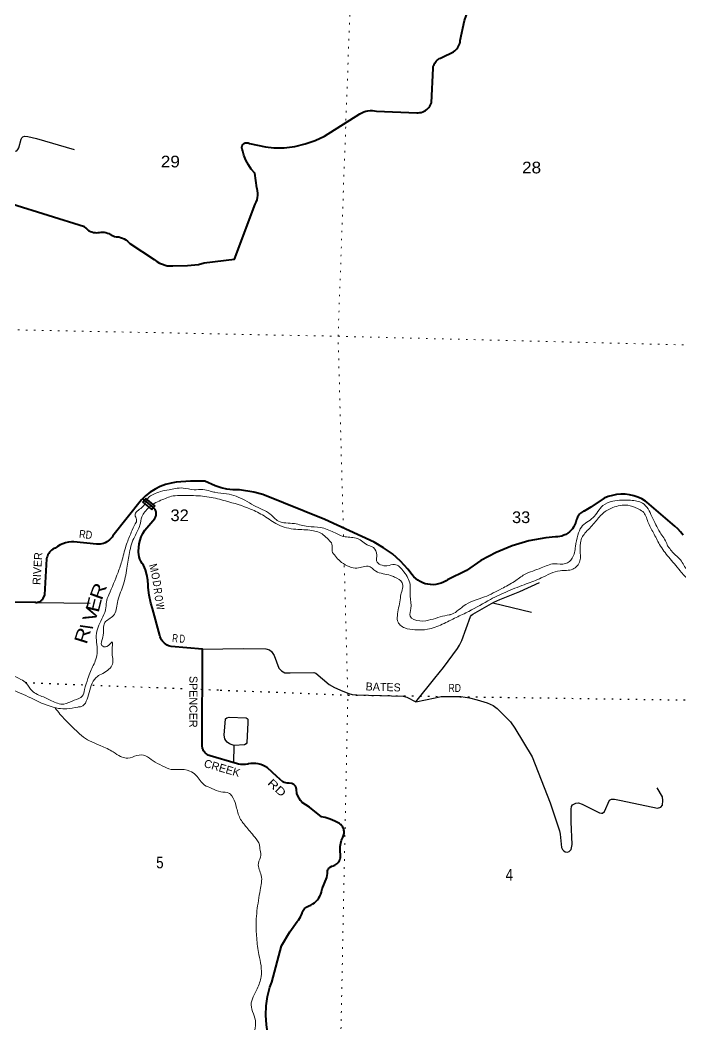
# Model space of a CAD drawing. Header units: feet. Extents: x -509309 to -252658, y -547785 to -360805.
# Drawn here: x -469185 to -459270, y -534916 to -519846 of the extents above; entities that cross this region are included whole.
import ezdxf

# ---------------------------------------------------------------- set-up
doc = ezdxf.new("R2010")
doc.units = ezdxf.units.FT
doc.header["$LTSCALE"] = 80
doc.linetypes.add('DOTTED', pattern=[1.5, 0.3, -1.2])
for name, color, linetype, lineweight in [('26', 7, 'Continuous', 40), ('27', 7, 'Continuous', 13), ('29', 7, 'Continuous', 25), ('39', 7, 'Continuous', 13), ('6', 7, 'DOTTED', 25), ('61', 7, 'Continuous', 13), ('7', 7, 'DOTTED', 13)]:
    doc.layers.add(name, color=color, linetype=linetype, lineweight=lineweight)
doc.layers.add('30', color=7, linetype='Continuous')
doc.layers.add('41', color=7, linetype='Continuous')

msp = doc.modelspace()

# ---------------------------------------------------------------- linework, layer by layer
at = {"layer": '26'}
for q in [(-467346, -527026.26), (-467182.91, -527160.94)]:
    msp.add_line((-467321.52, -527046.47), q, dxfattribs=at)
for points in [[(-464029.1, -521223.05), (-463997.83, -521212.67), (-463965.65, -521205.63), (-463932.92, -521201.98), (-463899.98, -521201.78), (-463867.2, -521205.02), (-463839.68, -521210.47), (-463234.91, -521236.35), (-463211.83, -521236.66), (-463188.85, -521234.55), (-463166.22, -521230.05), (-463144.17, -521223.22), (-463122.97, -521214.11), (-463102.83, -521202.84), (-463083.98, -521189.53), (-463066.62, -521174.31), (-463050.95, -521157.37), (-463037.14, -521138.88), (-463025.33, -521119.05), (-463015.67, -521098.1), (-463012.1, -521088.53), (-462989.09, -520567.86), (-462985.97, -520548.36), (-462980.83, -520529.3), (-462973.72, -520510.89), (-462964.73, -520493.31), (-462953.95, -520476.77), (-462941.49, -520461.45), (-462927.51, -520447.52), (-462912.15, -520435.12), (-462895.57, -520424.4), (-462877.97, -520415.46), (-462859.52, -520408.42), (-462856.15, -520407.37), (-462681.27, -520322.3), (-462662.74, -520308.79), (-462645.71, -520293.42), (-462630.39, -520276.36), (-462616.94, -520257.79), (-462605.5, -520237.91), (-462596.2, -520216.94), (-462589.15, -520195.12), (-462584.41, -520172.68), (-462582.09, -520150.78), (-462519.41, -519853.86), (-462465.12, -519714.66)], [(-468171.71, -522991.45), (-468151.53, -523004.52), (-468130.09, -523015.42), (-468107.63, -523024.01), (-468084.4, -523030.21), (-468060.65, -523033.94), (-468036.63, -523035.18), (-468012.62, -523033.89), (-467992.39, -523030.83), (-467968.91, -523027.69), (-467945.23, -523027.02), (-467921.61, -523028.83), (-467898.31, -523033.1), (-467875.58, -523039.78), (-467853.67, -523048.8), (-467832.83, -523060.06), (-467826.92, -523063.79), (-467807.83, -523074.77), (-467787.69, -523083.7), (-467766.73, -523090.48), (-467745.18, -523095.02), (-467723.27, -523097.29), (-467705.58, -523097.45), (-467676.91, -523104.79), (-467649.16, -523115.09), (-467622.64, -523128.24), (-467597.64, -523144.09), (-467574.44, -523162.46), (-467553.28, -523183.16), (-467540.07, -523198.59), (-467172.03, -523438.05), (-467134.17, -523465.78), (-467093.62, -523489.4), (-467050.83, -523508.65), (-467006.25, -523523.32), (-466978.18, -523530), (-466895.99, -523530.42), (-466673.27, -523524.97), (-466506.53, -523513.85), (-466425.59, -523488.17), (-465968.76, -523429.47), (-465656.34, -522606.55), (-465641.84, -522575.17), (-465630.69, -522542.44), (-465623.03, -522508.73), (-465618.93, -522474.41), (-465618.44, -522439.84), (-465621.57, -522405.41), (-465628.28, -522371.5), (-465631.22, -522360.66), (-465665.05, -522143.1), (-465716.04, -522082.01), (-465760.37, -522015.94), (-465797.54, -521945.59), (-465827.16, -521871.74), (-465844.78, -521809.69), (-465851.29, -521784.43), (-465856.69, -521759.69), (-465856.83, -521755.36), (-465856.28, -521747.87), (-465854.95, -521740.47), (-465852.85, -521733.25), (-465850.01, -521726.29), (-465846.46, -521719.67), (-465842.24, -521713.45), (-465837.39, -521707.71), (-465831.97, -521702.51), (-465826.03, -521697.9), (-465819.64, -521693.94), (-465812.88, -521690.66), (-465805.81, -521688.12), (-465798.51, -521686.32), (-465791.06, -521685.3), (-465783.55, -521685.06), (-465776.05, -521685.61), (-465768.66, -521686.94), (-465761.44, -521689.04), (-465754.48, -521691.88), (-465747.86, -521695.43), (-465744.46, -521697.61), (-465504, -521747.04), (-465379.4, -521762.53), (-465221.09, -521759.59), (-465063.95, -521740.12), (-464909.71, -521704.33), (-464760.06, -521652.61), (-464618.44, -521586.5), (-464087.53, -521253.28), (-464059.11, -521236.63), (-464029.1, -521223.05)], [(-468220.52, -522945.89), (-469310.83, -522606.13)], [(-468171.7, -522991.44), (-468173.97, -522988.82), (-468196.11, -522966.13), (-468220.51, -522945.87)], [(-462486, -528100.05), (-462773, -528242.05), (-462794.5, -528256.35), (-462830.01, -528275.82), (-462867.37, -528291.47), (-462906.15, -528303.13), (-462945.94, -528310.67), (-462986.3, -528314.01), (-463026.79, -528313.12), (-463066.97, -528307.99), (-463106.38, -528298.7), (-463144.62, -528285.33), (-463181.24, -528268.04), (-463215.86, -528247.02), (-463248.09, -528222.5), (-463277.57, -528194.74), (-463304, -528164.05), (-463366.84, -528082), (-463476.53, -527961.68), (-463598.19, -527853.48), (-463730.5, -527758.59), (-463872, -527678.05), (-464614, -527335.05), (-465541, -526961.05), (-465677.2, -526925.59), (-465892, -526889.05), (-465900.39, -526889.51), (-465991.31, -526889.26), (-466081.72, -526879.52), (-466170.6, -526860.38), (-466257, -526832.05), (-466414, -526763.05), (-466628.87, -526759.27), (-466845, -526778.05), (-466918.18, -526789.59), (-467002.18, -526811.34), (-467083.44, -526841.76), (-467161.08, -526880.51), (-467234.25, -526927.16), (-467302.13, -526981.2), (-467364, -527042.05), (-467795, -527582.05), (-467806.33, -527599.57), (-467822.92, -527620.65), (-467841.63, -527639.88), (-467862.24, -527657.05), (-467884.53, -527671.97), (-467908.27, -527684.48), (-467933.18, -527694.44), (-467958.99, -527701.74), (-467985.43, -527706.31), (-468012.19, -527708.08), (-468039, -527707.05), (-468381, -527673.05), (-468414.16, -527673.19), (-468458.4, -527677.44), (-468501.96, -527686.29), (-468544.35, -527699.65), (-468585.12, -527717.37), (-468623.81, -527739.24), (-468660, -527765.05), (-468674.81, -527771.98), (-468693.95, -527783.15), (-468711.81, -527796.27), (-468728.2, -527811.18), (-468742.94, -527827.72), (-468755.87, -527845.71), (-468766.85, -527864.96), (-468775.76, -527885.24), (-468782.5, -527906.35), (-468787, -527928.05), (-468819, -528468.05), (-468846, -528522.05), (-468850.12, -528530.8), (-468855.51, -528539.78), (-468861.81, -528548.14), (-468868.94, -528555.8), (-468876.84, -528562.68), (-468885.42, -528568.69), (-468894.58, -528573.77), (-468904.21, -528577.86), (-468914.22, -528580.93), (-468924.5, -528582.93), (-468934.93, -528583.85), (-468945.4, -528583.67), (-468955.8, -528582.4), (-468966, -528580.05), (-469978, -528569.05)], [(-459237.5, -527570.7), (-459274.62, -527522.17), (-459316.6, -527477.79), (-459363, -527438.05), (-459782, -527075.05), (-459802.07, -527060.94), (-459857.66, -527027.58), (-459916.43, -527000.21), (-459977.75, -526979.13), (-460040.93, -526964.58), (-460105.29, -526956.71), (-460170.11, -526955.61), (-460234.7, -526961.29), (-460298.34, -526973.7), (-460360.33, -526992.68), (-460420, -527018.05), (-460624, -527152.05), (-460722.25, -527209.63), (-460731.06, -527213.06), (-460747.67, -527221.09), (-460763.34, -527230.81), (-460777.91, -527242.12), (-460791.22, -527254.89), (-460803.12, -527268.98), (-460813.48, -527284.23), (-460822.19, -527300.49), (-460829.16, -527317.57), (-460834.3, -527335.28), (-460847, -527374.05), (-460853.14, -527393.21), (-460865.47, -527422.75), (-460880.82, -527450.84), (-460899.03, -527477.18), (-460919.89, -527501.46), (-460943.17, -527523.44), (-460968.62, -527542.86), (-460995.96, -527559.51), (-461024.89, -527573.21), (-461055.1, -527583.82), (-461086.25, -527591.2), (-461118, -527595.3), (-461150, -527596.05), (-461294.71, -527610.41), (-461550.92, -527657.17), (-461800.84, -527730.46), (-462041.73, -527829.47), (-462270.96, -527953.12), (-462486, -528100.05)], [(-466440.61, -530789.26), (-466446.22, -530773.93), (-466450.2, -530758.11), (-466452.5, -530741.95), (-466453.1, -530725.64), (-466453, -530722.05), (-466450, -529278.66), (-466918.1, -529242.5), (-466937.3, -529237.6), (-466959.24, -529229.68), (-466980.24, -529219.51), (-467000.05, -529207.2), (-467018.47, -529192.89), (-467035.29, -529176.73), (-467050.34, -529158.89), (-467063.43, -529139.59), (-467074.44, -529119.02), (-467083.23, -529097.41), (-467089.72, -529075.01), (-467200.39, -528670.71), (-467225.74, -528589.13), (-467250.76, -528472.57), (-467263.45, -528354.04), (-467263.62, -528322.64), (-467269.75, -528244.8), (-467283.99, -528168.03), (-467306.18, -528093.17), (-467336.07, -528021.04), (-467355.17, -527993.48), (-467372.45, -527962.21), (-467386.37, -527929.31), (-467396.77, -527895.12), (-467403.53, -527860.04), (-467406.6, -527824.45), (-467407.09, -527812.68), (-467405.88, -527756.88), (-467398.85, -527701.52), (-467386.07, -527647.2), (-467367.68, -527594.5), (-467343.88, -527544.02), (-467314.94, -527496.31), (-467165.51, -527320.25), (-467160.5, -527312.33), (-467154.42, -527300.47), (-467149.6, -527288.05), (-467146.11, -527275.19), (-467143.98, -527262.03), (-467143.24, -527248.73), (-467143.89, -527235.42), (-467145.94, -527222.25), (-467149.34, -527209.37), (-467154.08, -527196.91), (-467160.09, -527185.02), (-467167.31, -527173.82), (-467182.91, -527160.94)], [(-464375.46, -532374.42), (-464377.01, -532358.32), (-464380.24, -532342.46), (-464383, -532333.05), (-464384.83, -532285.74), (-464381.71, -532238.5), (-464373.66, -532191.84), (-464360.78, -532146.28), (-464344, -532104.05), (-464336.59, -532089.66), (-464330.72, -532074.57), (-464326.47, -532058.96), (-464323.86, -532042.98), (-464322.95, -532026.82), (-464323.72, -532010.65), (-464326.19, -531994.66), (-464330.31, -531979), (-464336.04, -531963.87), (-464343.33, -531949.41), (-464352.08, -531935.8), (-464362.22, -531923.18), (-464373.61, -531911.68), (-464386.15, -531901.44), (-464394, -531896.05), (-464462.57, -531859.15), (-464534.63, -531829.63), (-464609.37, -531807.8), (-464664, -531797.05), (-464842, -531650.05), (-464954, -531578.05), (-464978.62, -531548.27), (-465000, -531516.07), (-465017.89, -531481.82), (-465032.1, -531445.89), (-465037.39, -531386.8), (-465038.78, -531376.07), (-465041.29, -531365.54), (-465044.88, -531355.33), (-465049.52, -531345.55), (-465055.15, -531336.31), (-465061.72, -531327.7), (-465069.16, -531319.84), (-465077.37, -531312.79), (-465086.28, -531306.64), (-465095.78, -531301.46), (-465105.77, -531297.29), (-465148.39, -531291.59), (-465153, -531292.05), (-465176.07, -531290.43), (-465198.85, -531286.4), (-465221.08, -531280.02), (-465242.53, -531271.34), (-465334, -531192.05), (-465475, -531060.05), (-465506.61, -531039.82), (-465540.17, -531023.02), (-465575.29, -531009.81), (-465611.61, -531000.34), (-465648.71, -530994.72), (-465686.2, -530993.02), (-465723.67, -530995.24), (-465760.69, -531001.36), (-465768, -531003.05), (-465802.48, -531008.6), (-465837.36, -531010.52), (-465872.25, -531008.78), (-465906.76, -531003.41), (-465940.52, -530994.46), (-465956, -530989.05), (-466332, -530880.05), (-466347.7, -530875.58), (-466362.84, -530869.49), (-466377.26, -530861.86), (-466390.81, -530852.76), (-466403.33, -530842.29), (-466414.68, -530830.58), (-466424.76, -530817.73), (-466433.43, -530803.91), (-466440.61, -530789.26)], [(-465467, -535054.05), (-465490.4, -534913.68), (-465499, -534771.63), (-465492.71, -534629.46), (-465471.59, -534488.73), (-465435.87, -534350.98), (-465409, -534274.05), (-465265, -533731.05), (-465140.49, -533518.79), (-465030, -533365.05), (-465009.76, -533343.18), (-464991.91, -533319.32), (-464976.66, -533293.73), (-464964.16, -533266.68), (-464954.57, -533238.47), (-464949, -533215.05), (-464940.2, -533199.63), (-464929.83, -533185.21), (-464918.01, -533171.96), (-464904.87, -533160.02), (-464890.56, -533149.52), (-464875.22, -533140.57), (-464859.04, -533133.27), (-464853, -533131.05), (-464823.46, -533118.14), (-464795.43, -533102.22), (-464769.23, -533083.45), (-464745.12, -533062.05), (-464723.39, -533038.24), (-464704.26, -533012.29), (-464687.95, -532984.49), (-464674.63, -532955.13), (-464664.46, -532924.55), (-464657.54, -532893.06), (-464655, -532874.05), (-464584, -532706.05), (-464577.54, -532675.28), (-464574.33, -532644.02), (-464574.41, -532612.58), (-464575, -532604.05), (-464568.14, -532590.73), (-464559.93, -532578.2), (-464550.45, -532566.59), (-464539.82, -532556.04), (-464532, -532549.76), (-464507.03, -532534.06), (-464482, -532527.93), (-464475.72, -532525.95), (-464460.88, -532519.5), (-464446.8, -532511.53), (-464433.64, -532502.13), (-464421.52, -532491.41), (-464410.59, -532479.48), (-464400.97, -532466.47), (-464392.76, -532452.53), (-464386.06, -532437.81), (-464380.93, -532422.47), (-464377.43, -532406.67), (-464375.6, -532390.6), (-464375.46, -532374.42)]]:
    msp.add_lwpolyline(points, dxfattribs=at)
at = {"layer": '29'}
for p, q in [((-468924.5, -528582.93), (-468132.66, -528590.68)), ((-462094.02, -528586), (-461510.22, -528726.3)), ((-465978.24, -530982.6), (-465973.87, -530723.17))]:
    msp.add_line(p, q, dxfattribs=at)
for points in [[(-470254.54, -522178.02), (-469774.64, -522186.34), (-469758.73, -522181.75), (-469745.81, -522168.82), (-469728.58, -522136.51), (-469713.51, -522060.86), (-469661.38, -521825.27), (-469648.91, -521802.6), (-469631.68, -521789.68), (-469616.61, -521783.21), (-469581.01, -521783.98), (-469351.24, -521808.05), (-469272.07, -521813.37), (-469235.46, -521804.76), (-469217.06, -521787.26), (-469203.16, -521761.67), (-469168.71, -521630.26), (-469157.94, -521613.02), (-469142.87, -521597.95), (-469117.03, -521587.18), (-469069.29, -521590.54), (-468939.59, -521623.71), (-468375.08, -521784.83)], [(-463246.3, -530071.01), (-462963.12, -529717.47), (-462833.65, -529554.6), (-462624.66, -529271.31), (-462592.35, -529219.61), (-462557.99, -529148.98), (-462426.77, -528792.07), (-462411.47, -528771.53), (-462392.1, -528754.29), (-462287.9, -528695.3), (-462074.83, -528575.18), (-461985.1, -528534.57), (-461685.8, -528413.92), (-461392.94, -528280.36)], [(-466450, -529278.66), (-465839.62, -529271.31), (-465499.39, -529275.62), (-465443.4, -529288.55), (-465413.25, -529314.4), (-465373.92, -529377.69), (-465301.28, -529564.29), (-465262, -529606.76), (-465215.15, -529633.22), (-465134.27, -529635.91), (-464780.17, -529628.92), (-464746.32, -529639.4), (-464545.86, -529809.25), (-464465.78, -529857.26), (-464345.19, -529908.97), (-464250.44, -529943.43), (-464203.07, -529958.51), (-464134.16, -529964.97), (-463435.53, -529987.29), (-463382.64, -530001.59), (-463246.3, -530071.01)], [(-463246.3, -530071.01), (-462957.76, -530009.59), (-462867.92, -529992.95), (-462755.94, -529988.65), (-462570.75, -529990.8), (-462443.7, -530012.34), (-462325.27, -530040.35), (-462176.68, -530085.59), (-462084.87, -530127.47), (-462025.95, -530169.6), (-461827.83, -530372.1), (-461759.93, -530464.48), (-461503.86, -530896.89), (-461230.12, -531587.52), (-461091.9, -532004.87), (-461080.59, -532056.74), (-461060.15, -532253.21), (-461048.29, -532287.25), (-461031.07, -532302.33), (-461007.38, -532319.56), (-460972.81, -532326.02), (-460944.93, -532315.25), (-460919.09, -532282.94), (-460910.48, -532261.4), (-460903.76, -532208.61), (-460916.68, -531868.41), (-460919.09, -531681.9), (-460912.63, -531638.82), (-460894.4, -531616.55), (-460845.88, -531591.42), (-460807.11, -531584.96), (-460750.29, -531603.84), (-460490.57, -531735.76), (-460462.57, -531742.22), (-460445.53, -531738.62), (-460417.35, -531714.22), (-460339.81, -531547.52), (-460313.99, -531531.1), (-460268.77, -531531.1), (-460165.85, -531551.09), (-459620.9, -531664.02), (-459573.22, -531651.74), (-459547.38, -531621.58), (-459539.86, -531548.72), (-459547.38, -531496.63), (-459624.15, -531359.92)]]:
    msp.add_lwpolyline(points, dxfattribs=at)
msp.add_lwpolyline([(-465973.87, -530723.17), (-466003.26, -530714.64), (-466041.85, -530699.34), (-466080.78, -530673.71), (-466095.85, -530652.16), (-466113.08, -530624.16), (-466124.83, -530572.9), (-466102.61, -530327.04), (-466085.09, -530309.64), (-466048.38, -530301.52), (-465794.47, -530309.81), (-465779.31, -530318.26), (-465770.7, -530331.18), (-465769.12, -530382.05), (-465783.89, -530687.99), (-465794.38, -530701.71), (-465820.14, -530715.67)], close=True, dxfattribs=at)
at = {"layer": '39'}
for points in [[(-467277.05, -527035.3), (-467258.74, -527006.7), (-467187.24, -526960.69), (-467077.67, -526915.8), (-466948.65, -526891.54), (-466855.87, -526872.22), (-466737.32, -526863.69), (-466575.69, -526890.52), (-466441.23, -526886.47), (-466333.63, -526909.7)], [(-457536.49, -528404.69), (-457540.48, -528334.39), (-457655, -528272.86), (-457823.67, -528211.74), (-457967.04, -528177.42), (-458214.08, -528192.19), (-458467.77, -528228.81), (-458590.03, -528227.2), (-458744.69, -528236.67), (-459008.28, -528268.99), (-459141.76, -528238.98), (-459282.25, -528104.49), (-459452.89, -527902.95), (-459589.7, -527710.42), (-459682.9, -527535.22), (-459764.37, -527370.4), (-459842.18, -527217.71), (-459921.1, -527173.27), (-460068.02, -527122.82), (-460293.61, -527158.26), (-460440.44, -527244.16), (-460566.86, -527386.8), (-460709.7, -527543), (-460755.8, -527611.82), (-460771.15, -527657.48), (-460783.02, -527791.48), (-460785.81, -527957.83), (-460893.62, -528080.97), (-461082.74, -528103.45), (-461366.61, -528213.38), (-461589.68, -528301.03), (-461865.54, -528411.19), (-462127.72, -528533.78), (-462451.73, -528714.7), (-462642.81, -528805.31), (-462850.27, -528907.46), (-463073, -528983.1), (-463261.66, -528989.56), (-463413.27, -528963.02), (-463482.18, -528918.88), (-463520.52, -528857.59), (-463521.52, -528753.29), (-463478.42, -528509.93), (-463471.03, -528462.03), (-463451.87, -528284.13), (-463567.7, -528198.5), (-463627.17, -528174.69), (-463847.87, -528110.02), (-463964.04, -528036.41), (-464060.72, -528051.6), (-464157.4, -528066.79), (-464278.62, -528029.12), (-464384.9, -527959.81), (-464454.94, -527885.56), (-464502.89, -527809.95), (-464505.96, -527707.6), (-464558.09, -527637.88), (-464636.2, -527565.39), (-464806.76, -527500.2), (-465046.87, -527483.08), (-465319.48, -527410.87), (-465524.31, -527282.5), (-465725.88, -527180.3), (-466101.28, -527056.92), (-466222.67, -527025.27), (-466480.12, -526983.58), (-466756.58, -526975.41), (-466889.15, -526983.53), (-467073.47, -527048.26), (-467174.62, -527096.86), (-467250.09, -527155.85)], [(-466333.63, -526909.7), (-466261.97, -526927.86), (-466086.14, -526949.09), (-465812.28, -527047.41), (-465678.19, -527125.56), (-465431.29, -527255.17), (-465309.97, -527359.01), (-465070.49, -527398.17), (-464865.24, -527442.33), (-464677.16, -527455.9), (-464480.74, -527527.88), (-464310.24, -527595.07), (-464122.5, -527620.67), (-463957.11, -527725.81), (-463883.85, -527758.05), (-463832.93, -527869.84), (-463835.47, -527957.99), (-463681.17, -528030.73), (-463566.29, -528010.06), (-463425.16, -528122.5), (-463334.31, -528309.66), (-463333.38, -528486.14), (-463320.71, -528673), (-463333.96, -528784.9), (-463185.67, -528857.45), (-463020.71, -528838.26), (-462743.88, -528764.23), (-462733.81, -528762.52), (-462535.68, -528636.03), (-462216.89, -528497.06), (-461958.66, -528372.35), (-461767.06, -528263.71), (-461615.75, -528161.9), (-461366.29, -528063), (-461170, -528000.62), (-460999.49, -527997.63), (-460900.96, -527918.33), (-460851.7, -527739.32), (-460814.74, -527569.97), (-460763.14, -527449.18), (-460588.65, -527307.96), (-460441.11, -527127.84), (-460292.84, -527062.04), (-460025.77, -527047.87), (-459844.56, -527091.32), (-459705.91, -527289.91), (-459582.51, -527530.17), (-459483.06, -527697.53), (-459471.02, -527731.76)], [(-471673.13, -530046.51), (-471666.22, -529876.27), (-471561.11, -529777.11), (-471453.32, -529724.15), (-471396.49, -529769.94), (-471288.18, -529698.95), (-471282.5, -529640.97), (-471177.29, -529607.98), (-470722.05, -529535.2), (-470526.19, -529557.03), (-470294.27, -529579.92), (-470038.24, -529601.52), (-469785.02, -529580.92), (-469578.85, -529593.03), (-469457.45, -529624.68), (-469173.86, -529733.32), (-469091.45, -529795.91), (-469006.36, -529904.69), (-468834.61, -529997.99), (-468711.96, -530055.76), (-468530.93, -530105.22), (-468372.82, -530045.72), (-468252.78, -529985.1), (-468217.9, -529887.88), (-468166.98, -529720.95), (-468129.86, -529615.77), (-468048.37, -529431.69), (-468028.94, -529313.96), (-468039.24, -529044.97), (-467943.88, -528797.14), (-467897.77, -528658.13), (-467891.35, -528574.11), (-467854.12, -528464.92), (-467716.15, -528130.12), (-467652.52, -527939.51), (-467587.62, -527704.81), (-467516.31, -527526.45), (-467456.53, -527399.89), (-467439.69, -527372.31), (-467438.6, -527334.25), (-467460.91, -527273.43), (-467357.22, -527154.18), (-467277.05, -527035.3)], [(-467250.09, -527155.85), (-467359.32, -527296.48), (-467386.93, -527419.99), (-467466.02, -527590.1), (-467545.12, -527830.39), (-467581.97, -528065.91), (-467643.91, -528336.78), (-467725.13, -528581.02), (-467784.87, -528775.76), (-467914.25, -528882.23), (-467942.58, -529099.95), (-467958.23, -529225.82), (-467884.51, -529242.03), (-467804.31, -529172.21), (-467806.17, -529306.51), (-467797.85, -529505.26), (-467944.19, -529643.31), (-468025.7, -529689.03), (-468151, -529931.96), (-468269.3, -530141.02), (-468319.67, -530149.55), (-468482.8, -530174.81), (-468736.36, -530137.25), (-469063.05, -529993.25), (-469207.56, -529928.83), (-469371.82, -529853.8), (-469572.46, -529719.54), (-469721.62, -529677.04)], [(-459471.02, -527731.76), (-459438, -527773.05), (-459383, -527841.05), (-459276, -527942.05), (-459173, -528094.05), (-459080, -528151.05), (-459026.58, -528171.22)], [(-468660.81, -530159.53), (-468587.34, -530253.94), (-468470.66, -530379.7), (-468345.85, -530501.69), (-468234.37, -530599.23), (-467975.45, -530729.19), (-467787.67, -530822.96), (-467677.33, -530890.39), (-467661.48, -530896.87), (-467567.79, -530915.68), (-467432.29, -530875.57), (-467302.08, -530879.41), (-467190.02, -530956.91), (-467051.75, -531029.17), (-466921.03, -531085.17), (-466810.73, -531084.41), (-466637.02, -531109.6), (-466546.54, -531170.42), (-466416.47, -531318.63), (-466309.62, -531367.91), (-466172.77, -531420.07), (-466053.03, -531439.65), (-466010.11, -531481.02), (-465947.87, -531617.21), (-465894.91, -531797.23), (-465802.61, -531934.3), (-465664.99, -532098.78), (-465594.21, -532217.17), (-465587.81, -532273.5), (-465572.5, -532368.2), (-465610.19, -532493.41), (-465567.3, -532675.14), (-465581.6, -532893.29), (-465630.72, -533206.65), (-465643.35, -533366.69), (-465634.36, -533611.58), (-465603.45, -533861.14), (-465570.18, -534028.55), (-465570, -534193.05), (-465629, -534373.05), (-465718, -534615.05), (-465652, -534884.05), (-465672, -535048.05), (-465462.16, -535414.74)]]:
    msp.add_spline(points, degree=3, dxfattribs=at)
at = {"layer": '6'}
for p, q in [((-469108.23, -529780.5), (-468196.21, -529815.91)), ((-468095.47, -529819.83), (-466718.21, -529873.3)), ((-466472.59, -529882.84), (-466183.88, -529894.05))]:
    msp.add_line(p, q, dxfattribs=at)
msp.add_lwpolyline([(-466183.88, -529894.05), (-464268.3, -529968.43), (-458985.27, -530046.25), (-453675.51, -530100.8), (-449885.22, -530199.83)], dxfattribs=at)
at = {"layer": '61'}
for p, q in [((-467346.54, -527075.59), (-467298.68, -527017.85)), ((-467208.56, -527189.95), (-467346.54, -527075.59))]:
    msp.add_line(p, q, dxfattribs=at)
msp.add_lwpolyline([(-467335.28, -527074.53), (-467297.62, -527029.1), (-467171.95, -527133.26), (-467209.61, -527178.69)], close=True, dxfattribs=at)
msp.add_lwpolyline([(-467298.68, -527017.85), (-467160.7, -527132.21), (-467208.56, -527189.95)], dxfattribs=at)
at = {"layer": '7'}
for points in [[(-464332.87, -527586.33), (-464414.14, -524588.26), (-464221.61, -519294.27), (-464148.89, -514052.9), (-464014.9, -508703.05), (-463899.82, -503452.89), (-464124.08, -498838.72)], [(-474116.59, -524461.45), (-469578.16, -524485.87), (-464414.14, -524588.26), (-458848.14, -524726.57), (-453546.29, -524847.06), (-448255.99, -524880.98), (-445269.63, -524959.17)], [(-464426.09, -537952.56), (-464375.25, -535214.81), (-464268.3, -529968.43), (-464321.51, -528005.5)]]:
    msp.add_lwpolyline(points, dxfattribs=at)

# ---------------------------------------------------------------- texts
at = {"layer": '27'}
for s, rotation, width, p in [('RD', 354.323, 0.85, (-468304.67, -527610.29)), ('M', 285.386, 0.9, (-467252.96, -528018.85)), ('O', 282.682, 0.85, (-467222.34, -528142.8)), ('D', 279.501, 0.8, (-467197.35, -528259.84)), ('R', 278.311, 0.8, (-467183.53, -528370.56)), ('O', 277.198, 0.75, (-467168.32, -528479.54)), ('W', 279.619, 0.7, (-467150.48, -528592.58)), ('R', 354.871, 0.75, (-466907.5, -529171.1)), ('D', 357.893, 0.7, (-466793.69, -529182.08)), ('RD', 316.888, 1.3, (-465481.78, -531300.21))]:
    msp.add_text(s, height=120, rotation=rotation, dxfattribs=dict(at, width=width)).set_placement(p)
for s, rotation, p in [('RIVER', 86.609, (-468880.35, -528319.95)), ('SPENCER', 269.881, (-466644.07, -529682.18)), ('CREEK', 343.833, (-466436.43, -531044.99))]:
    msp.add_text(s, height=120, rotation=rotation, dxfattribs=at).set_placement(p)
at = {"layer": '30'}
msp.add_text('BATES', height=120, rotation=358.17, dxfattribs=at).set_placement((-464002.11, -529899.15))
at = {"layer": '30', "width": 0.8}
msp.add_text('RD', height=120, rotation=359.156, dxfattribs=at).set_placement((-462757.15, -529920.68))
at = {"layer": '41'}
for s, rotation, width, p in [('R', 69.813, 1.25, (-467960.21, -528559.1)), ('V', 72.681, 1.15, (-468062.93, -528888.19)), ('E', 76.243, 1.25, (-468008.27, -528743.52)), ('R', 72.709, 1.2, (-468188.04, -529217.18))]:
    msp.add_text(s, height=200, rotation=rotation, dxfattribs=dict(at, width=width)).set_placement(p)
msp.add_text('I', height=200, rotation=81.906, dxfattribs=at).set_placement((-468095.01, -528996.5))
at = {"layer": '7'}
for s, width, p in [('29', 1.1, (-467073.92, -522055.26)), ('28', 1.1, (-461653.88, -522145.16)), ('32', 1.05, (-466928.28, -527360.45)), ('33', 1.05, (-461804.11, -527389.57)), ('5', 0.85, (-467142.99, -532567.74)), ('4', 0.85, (-461900.09, -532751.19))]:
    msp.add_text(s, height=175, dxfattribs=dict(at, width=width)).set_placement(p)

doc.saveas('drawing.dxf')
